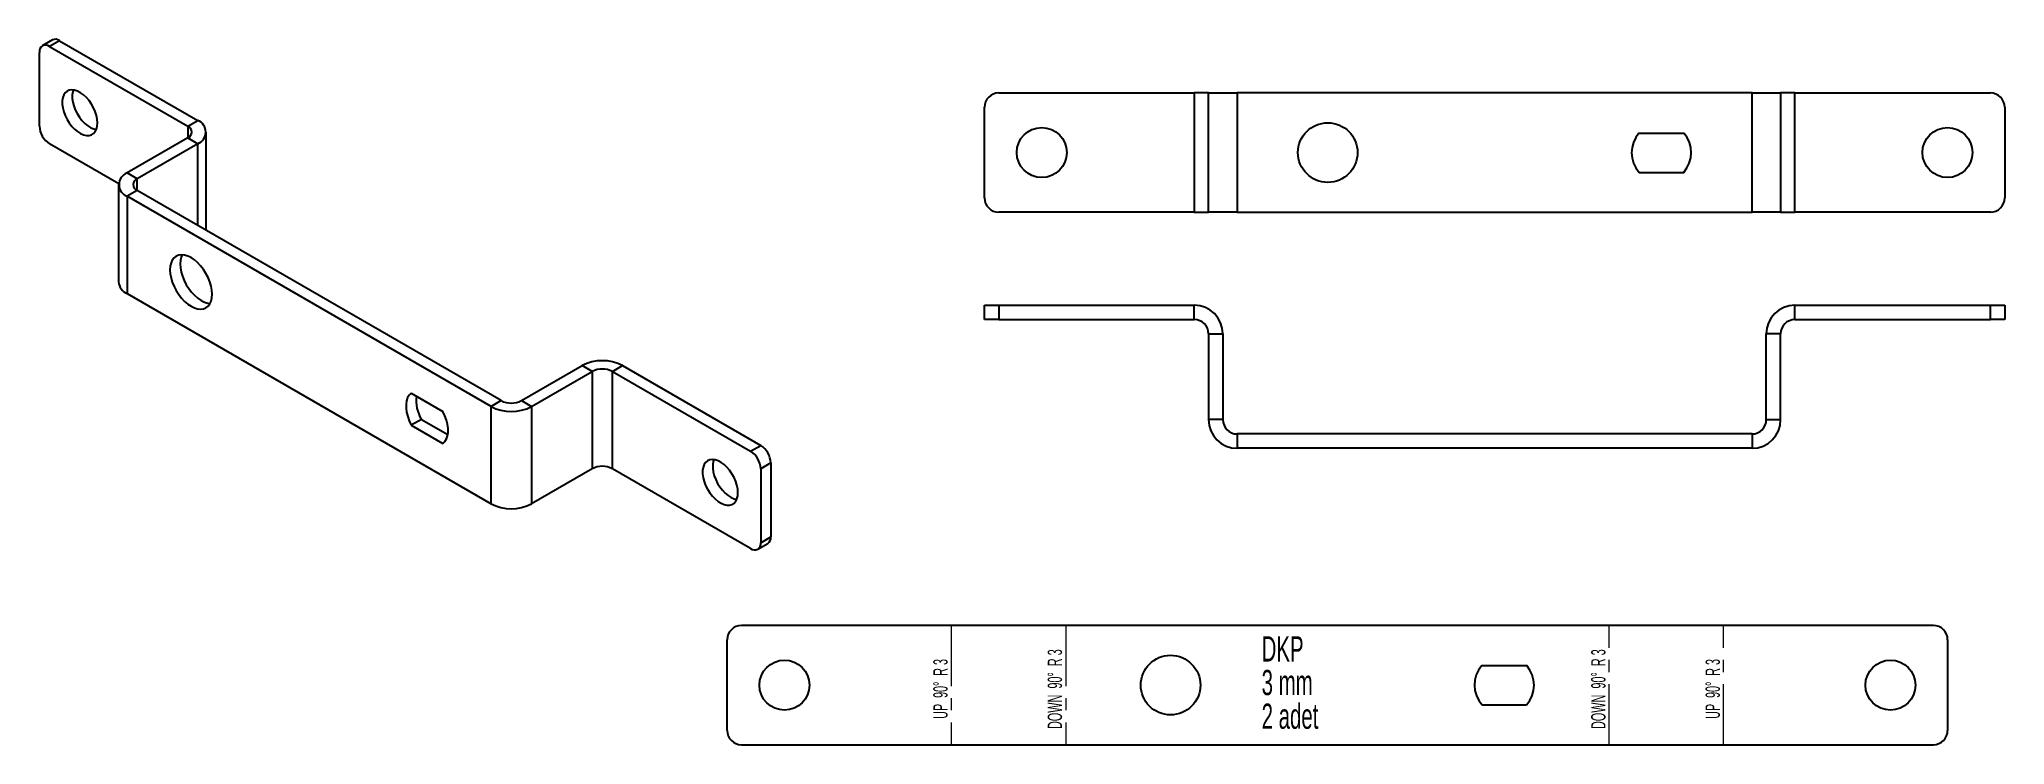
# Model space of a CAD drawing. Header units: millimetres. Extents: x -129 to 283, y -161 to -13.
import ezdxf

# ---------------------------------------------------------------- set-up
doc = ezdxf.new("R2010")
doc.units = ezdxf.units.MM
doc.linetypes.add('CENTERX2', pattern=[20.32, 12.7, -2.54, 2.54, -2.54])
doc.styles.add('SLDTEXTSTYLE0', font='TXT', dxfattribs={"width": 0.56125})
doc.styles.add('SLDTEXTSTYLE1', font='TXT', dxfattribs={"width": 0.5675})
doc.styles.add('SLDTEXTSTYLE2', font='TXT', dxfattribs={"width": 0.605})

# ---------------------------------------------------------------- blocks, each defined once
blk = doc.blocks.new('SW_NOTE_0')
at = {"color": 0, "linetype": 'Continuous', "lineweight": 0, "char_height": 5.292, "attachment_point": 1, "style": 'SLDTEXTSTYLE2'}
for s, insert in [('DKP', (0, 6.82)), ('3 mm', (0, -0.23)), ('2 adet', (0, -7.29))]:
    blk.add_mtext(s, dxfattribs=dict(at, insert=insert))

msp = doc.modelspace()

# ---------------------------------------------------------------- linework, layer by layer
at = {"color": 7, "linetype": 'Continuous', "lineweight": 35}
for p, q in [((-129.06, -31.74), (-129.06, -16.23)), ((-126.31, -13.63), (-128.44, -14.85)), ((-124.81, -13.78), (-126.94, -15)), ((-126.94, -15), (-97.94, -31.74)), ((-124.81, -13.78), (-95.82, -30.51)), ((69.21, -46.75), (69.21, -27.75)), ((72.21, -24.75), (113.21, -24.75)), ((113.21, -24.75), (113.21, -49.75)), ((116.21, -24.75), (113.21, -24.75)), ((116.21, -49.75), (116.21, -24.75)), ((116.21, -24.75), (122.21, -24.75)), ((122.21, -24.75), (122.21, -49.75)), ((230.21, -24.75), (122.21, -24.75)), ((230.21, -49.75), (230.21, -24.75)), ((230.21, -24.75), (236.21, -24.75)), ((236.21, -24.75), (236.21, -49.75)), ((239.21, -24.75), (236.21, -24.75)), ((239.21, -49.75), (239.21, -24.75)), ((239.21, -24.75), (280.21, -24.75)), ((283.21, -27.75), (283.21, -46.75)), ((-97.94, -31.74), (-95.82, -30.51)), ((-97.94, -31.74), (-97.94, -34.19)), ((-94.07, -53.38), (-94.07, -32.96)), ((-112.42, -43.79), (-126.94, -35.41)), ((-97.94, -34.19), (-110.67, -41.53)), ((-95.82, -35.41), (-108.55, -42.76)), ((-97.94, -34.19), (-95.82, -35.41)), ((-95.82, -52.56), (-95.82, -35.41)), ((206.5, -33.15), (215.93, -33.15)), ((-112.43, -43.98), (-112.43, -64.4)), ((-108.55, -42.76), (-110.67, -41.53)), ((-108.55, -45.21), (-110.67, -46.43)), ((-108.55, -45.21), (-108.55, -42.76)), ((-32.18, -89.29), (-108.55, -45.21)), ((206.54, -41.4), (215.89, -41.4)), ((-110.67, -46.43), (-110.67, -66.85)), ((-34.31, -90.52), (-110.67, -46.43)), ((-94.07, -53.38), (-94.08, -53.57)), ((113.21, -49.75), (72.21, -49.75)), ((113.21, -49.75), (116.21, -49.75)), ((122.21, -49.75), (116.21, -49.75)), ((122.21, -49.75), (230.21, -49.75)), ((236.21, -49.75), (230.21, -49.75)), ((236.21, -49.75), (239.21, -49.75)), ((280.21, -49.75), (239.21, -49.75)), ((-110.67, -66.85), (-34.31, -110.93)), ((69.21, -72.28), (69.21, -69.28)), ((69.21, -69.28), (72.21, -69.28)), ((72.21, -69.28), (72.21, -72.28)), ((72.21, -69.28), (113.21, -69.28)), ((113.21, -72.28), (113.21, -69.28)), ((239.21, -72.28), (239.21, -69.28)), ((239.21, -69.28), (280.21, -69.28)), ((280.21, -72.28), (280.21, -69.28)), ((280.21, -69.28), (283.21, -69.28)), ((283.21, -69.28), (283.21, -72.28)), ((72.21, -72.28), (69.21, -72.28)), ((72.21, -72.28), (113.21, -72.28)), ((239.21, -72.28), (280.21, -72.28)), ((283.21, -72.28), (280.21, -72.28)), ((116.21, -75.28), (119.21, -75.28)), ((116.21, -75.28), (116.21, -93.28)), ((119.21, -75.28), (119.21, -93.28)), ((236.21, -75.28), (233.21, -75.28)), ((233.21, -93.28), (233.21, -75.28)), ((236.21, -93.28), (236.21, -75.28)), ((-27.94, -89.29), (-15.21, -81.95)), ((-13.09, -83.17), (-15.21, -81.95)), ((-8.85, -83.17), (-6.73, -81.95)), ((-6.73, -81.95), (22.26, -98.68)), ((-25.82, -90.52), (-13.09, -83.17)), ((-13.09, -83.17), (-13.09, -103.59)), ((-8.85, -103.59), (-8.85, -83.17)), ((-8.85, -83.17), (20.14, -99.91)), ((-51.08, -87.7), (-44.4, -91.55)), ((-32.18, -89.29), (-34.31, -90.52)), ((-34.31, -110.93), (-34.31, -90.52)), ((-27.94, -89.29), (-25.82, -90.52)), ((-25.82, -90.52), (-25.82, -110.93)), ((-48.92, -93.23), (-51.04, -94.45)), ((-51.04, -94.45), (-44.44, -98.27)), ((-48.92, -93.23), (-43.4, -96.42)), ((119.21, -93.28), (116.21, -93.28)), ((233.21, -93.28), (236.21, -93.28)), ((20.14, -99.91), (22.26, -98.68)), ((122.21, -96.28), (122.21, -99.28)), ((230.21, -96.28), (122.21, -96.28)), ((230.21, -96.28), (230.21, -99.28)), ((24.38, -102.36), (22.26, -103.58)), ((24.38, -102.36), (24.38, -117.87)), ((230.21, -99.28), (122.21, -99.28)), ((-13.09, -103.59), (-25.82, -110.93)), ((20.14, -120.32), (-8.85, -103.59)), ((22.26, -103.58), (22.26, -119.1)), ((21.64, -120.47), (23.76, -119.25)), ((22.26, -119.1), (24.38, -117.87)), ((15.23, -158.46), (15.23, -139.46)), ((268.25, -136.46), (18.23, -136.46)), ((271.25, -139.46), (271.25, -158.46)), ((173.52, -144.86), (182.96, -144.86)), ((173.57, -153.11), (182.91, -153.11)), ((18.23, -161.46), (268.25, -161.46))]:
    msp.add_line(p, q, dxfattribs=at)
at = {"color": 7, "linetype": 'CENTERX2'}
for p, q in [((62.24, -136.46), (62.24, -161.46)), ((86.24, -136.46), (86.24, -161.46)), ((200.24, -161.46), (200.24, -136.46)), ((224.25, -161.46), (224.25, -136.46))]:
    msp.add_line(p, q, dxfattribs=at)
at = {"color": 7, "linetype": 'Continuous', "lineweight": 35, "flags": 128}
for points in [[(-116.86, -31.03), (-116.91, -30.27), (-117.07, -29.47), (-117.33, -28.66), (-117.68, -27.86), (-118.12, -27.08), (-118.63, -26.36), (-119.19, -25.7), (-119.79, -25.14), (-120.41, -24.69), (-121.04, -24.36), (-121.66, -24.16), (-122.24, -24.09), (-122.78, -24.16), (-123.25, -24.37), (-123.65, -24.71), (-123.96, -25.16), (-124.16, -25.73), (-124.27, -26.38), (-124.27, -27.11), (-124.16, -27.89), (-123.96, -28.69), (-123.65, -29.51), (-123.25, -30.3), (-122.78, -31.05), (-122.24, -31.75), (-121.66, -32.35), (-121.04, -32.86), (-120.41, -33.26), (-119.79, -33.52), (-119.19, -33.66), (-118.63, -33.66), (-118.12, -33.52), (-117.68, -33.24), (-117.33, -32.84), (-117.07, -32.33), (-116.91, -31.72), (-116.86, -31.03)], [(-121.91, -24.11), (-122.04, -24.5), (-122.15, -25.16), (-122.15, -25.89), (-122.04, -26.66), (-121.83, -27.47), (-121.53, -28.28), (-121.13, -29.08), (-120.66, -29.83), (-120.12, -30.52), (-119.54, -31.13), (-118.92, -31.64), (-118.29, -32.03), (-117.67, -32.3), (-117.11, -32.43)], [(-92.82, -66.95), (-92.87, -66.12), (-93.03, -65.25), (-93.3, -64.35), (-93.66, -63.46), (-94.11, -62.59), (-94.64, -61.77), (-95.23, -61.01), (-95.87, -60.33), (-96.55, -59.75), (-97.24, -59.29), (-97.93, -58.96), (-98.6, -58.75), (-99.24, -58.69), (-99.84, -58.77), (-100.36, -58.98), (-100.81, -59.33), (-101.18, -59.81), (-101.44, -60.39), (-101.6, -61.08), (-101.66, -61.84), (-101.6, -62.67), (-101.44, -63.55), (-101.18, -64.44), (-100.81, -65.33), (-100.36, -66.2), (-99.84, -67.02), (-99.24, -67.78), (-98.6, -68.46), (-97.93, -69.04), (-97.24, -69.5), (-96.55, -69.84), (-95.87, -70.04), (-95.23, -70.1), (-94.64, -70.02), (-94.11, -69.81), (-93.66, -69.46), (-93.3, -68.99), (-93.03, -68.4), (-92.87, -67.71), (-92.82, -66.95)], [(-99.12, -58.69), (-99.32, -59.17), (-99.48, -59.85), (-99.54, -60.62), (-99.48, -61.45), (-99.32, -62.32), (-99.05, -63.21), (-98.69, -64.11), (-98.24, -64.98), (-97.71, -65.8), (-97.12, -66.56), (-96.48, -67.24), (-95.81, -67.81), (-95.12, -68.27), (-94.43, -68.61), (-93.75, -68.81), (-93.24, -68.88)], [(-51.08, -87.7), (-51.5, -88.11), (-51.82, -88.65), (-52.04, -89.3), (-52.15, -90.04), (-52.14, -90.86), (-52.03, -91.74), (-51.8, -92.64), (-51.47, -93.55), (-51.04, -94.45)], [(-44.44, -98.27), (-44.01, -97.86), (-43.68, -97.33), (-43.45, -96.69), (-43.34, -95.95), (-43.33, -95.13), (-43.44, -94.26), (-43.66, -93.36), (-43.98, -92.45), (-44.4, -91.55)], [(17.49, -108.58), (17.44, -107.83), (17.28, -107.03), (17.02, -106.22), (16.67, -105.42), (16.23, -104.64), (15.72, -103.91), (15.16, -103.26), (14.56, -102.7), (13.94, -102.25), (13.31, -101.92), (12.69, -101.71), (12.11, -101.65), (11.57, -101.72), (11.1, -101.93), (10.7, -102.26), (10.4, -102.72), (10.19, -103.29), (10.08, -103.94), (10.08, -104.67), (10.19, -105.45), (10.4, -106.25), (10.7, -107.07), (11.1, -107.86), (11.57, -108.61), (12.11, -109.3), (12.69, -109.91), (13.31, -110.42), (13.94, -110.81), (14.56, -111.08), (15.16, -111.22), (15.72, -111.21), (16.23, -111.07), (16.67, -110.8), (17.02, -110.4), (17.28, -109.89), (17.44, -109.28), (17.49, -108.58)], [(12.44, -101.67), (12.31, -102.06), (12.2, -102.72), (12.2, -103.44), (12.31, -104.22), (12.52, -105.03), (12.82, -105.84), (13.22, -106.64), (13.69, -107.39), (14.23, -108.08), (14.81, -108.69), (15.43, -109.2), (16.06, -109.59), (16.68, -109.86), (17.24, -109.99)]]:
    msp.add_lwpolyline(points, dxfattribs=at)
at = {"color": 7, "linetype": 'Continuous', "lineweight": 35}
for centre, radius in [((81.21, -37.25), 5.25), ((141.21, -37.25), 6.25), ((271.21, -37.25), 5.25), ((27.23, -148.96), 5.25), ((108.24, -148.96), 6.25), ((259.25, -148.96), 5.25)]:
    msp.add_circle(centre, radius, dxfattribs=at)
for centre, radius, start, end in [((-127.76, -16.02), 1.31, 50.7967, 189.214), ((-125.69, -15), 1.51, 54.3824, 114.3071), ((72.21, -27.75), 3, 90, 180), ((280.21, -27.75), 3, 0, 90), ((-124.45, -31.53), 4.61, 182.6055, 237.3945), ((-98.41, -32.96), 1.31, 290.7834, 69.2166), ((-96.78, -32.96), 2.63, 291.3126, 68.6874), ((211.21, -37.25), 6.25, 139.0045, 221.6057), ((211.21, -37.25), 6.25, 318.3943, 40.9955), ((-109.72, -43.98), 2.63, 111.3126, 248.6874), ((-108.09, -43.98), 1.31, 110.7834, 249.2166), ((72.21, -46.75), 3, 180, 270), ((280.21, -46.75), 3, 270, 0), ((-109.5, -64.15), 2.94, 184.7823, 246.5379), ((113.21, -75.28), 6, 0, 90), ((239.21, -75.28), 6, 90, 180), ((113.21, -75.28), 3, 0, 90), ((239.21, -75.28), 3, 90, 180), ((-10.97, -90.09), 9.18, 62.4805, 117.5195), ((-10.97, -87.27), 4.61, 62.6097, 117.3903), ((-42.07, -89.2), 7.95, 173.7268, 210.4126), ((-30.06, -82.38), 9.18, 242.4805, 297.5195), ((-30.06, -85.2), 4.61, 242.6097, 297.3903), ((122.21, -93.28), 6, 180, 270), ((122.21, -93.28), 3, 180, 270), ((230.21, -93.28), 6, 270, 0), ((230.21, -93.28), 3, 270, 0), ((19.78, -102.57), 4.61, 2.6055, 57.3945), ((-10.97, -107.68), 4.61, 62.6097, 117.3903), ((17.66, -103.79), 4.61, 2.6055, 57.3945), ((-30.06, -102.79), 9.18, 242.4805, 297.5195), ((20.97, -119.31), 1.31, 230.7967, 9.214), ((22.96, -118.05), 1.44, 304.0564, 7.2558), ((18.23, -139.46), 3, 90, 180), ((268.25, -139.46), 3, 0, 90), ((178.24, -148.96), 6.25, 139.0045, 221.6057), ((178.24, -148.96), 6.25, 318.3943, 40.9955), ((18.23, -158.46), 3, 180, 270), ((268.25, -158.46), 3, 270, 0)]:
    msp.add_arc(centre, radius, start, end, dxfattribs=at)

# ---------------------------------------------------------------- block references
at = {"color": 7, "linetype": 'Continuous', "lineweight": 0}
msp.add_blockref('SW_NOTE_0', (127.34, -145.54), dxfattribs=at)

# ---------------------------------------------------------------- texts
at = {"color": 7, "linetype": 'Continuous', "lineweight": 0, "char_height": 3, "attachment_point": 2, "rotation": 90}
for s, insert, style in [('UP  90°  R 3', (58.46, -149.76), 'SLDTEXTSTYLE0'), ('DOWN  90°  R 3', (82.46, -149.81), 'SLDTEXTSTYLE1'), ('DOWN  90°  R 3', (196.47, -149.81), 'SLDTEXTSTYLE1'), ('UP  90°  R 3', (220.47, -149.76), 'SLDTEXTSTYLE0')]:
    msp.add_mtext(s, dxfattribs=dict(at, insert=insert, style=style))

doc.saveas('drawing.dxf')
